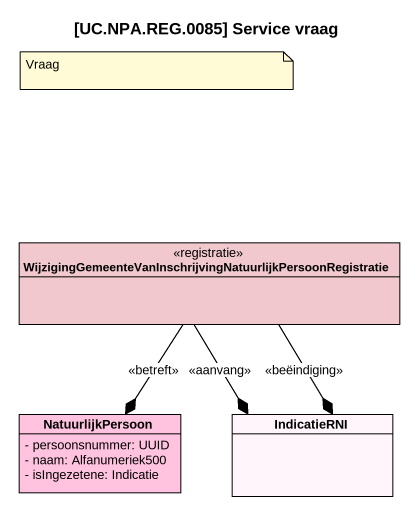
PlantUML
@startuml
title [UC.NPA.REG.0085] Service vraag
hide circle
hide empty members
skinparam classAttributeIconSize 0
class "WijzigingGemeenteVanInschrijvingNatuurlijkPersoonRegistratie" as WijzigingGemeenteVanInschrij <<registratie>> #F0C8CD
class NatuurlijkPersoon #FFC3DF {
  - persoonsnummer: UUID
  - naam: Alfanumeriek500
  - isIngezetene: Indicatie
}
class IndicatieRNI #FFF5FA
WijzigingGemeenteVanInschrij --* NatuurlijkPersoon : <<betreft>>
WijzigingGemeenteVanInschrij --* IndicatieRNI : <<beëindiging>>
WijzigingGemeenteVanInschrij --* IndicatieRNI : <<aanvang>>
note as N1
  Vraag
end note
@enduml
